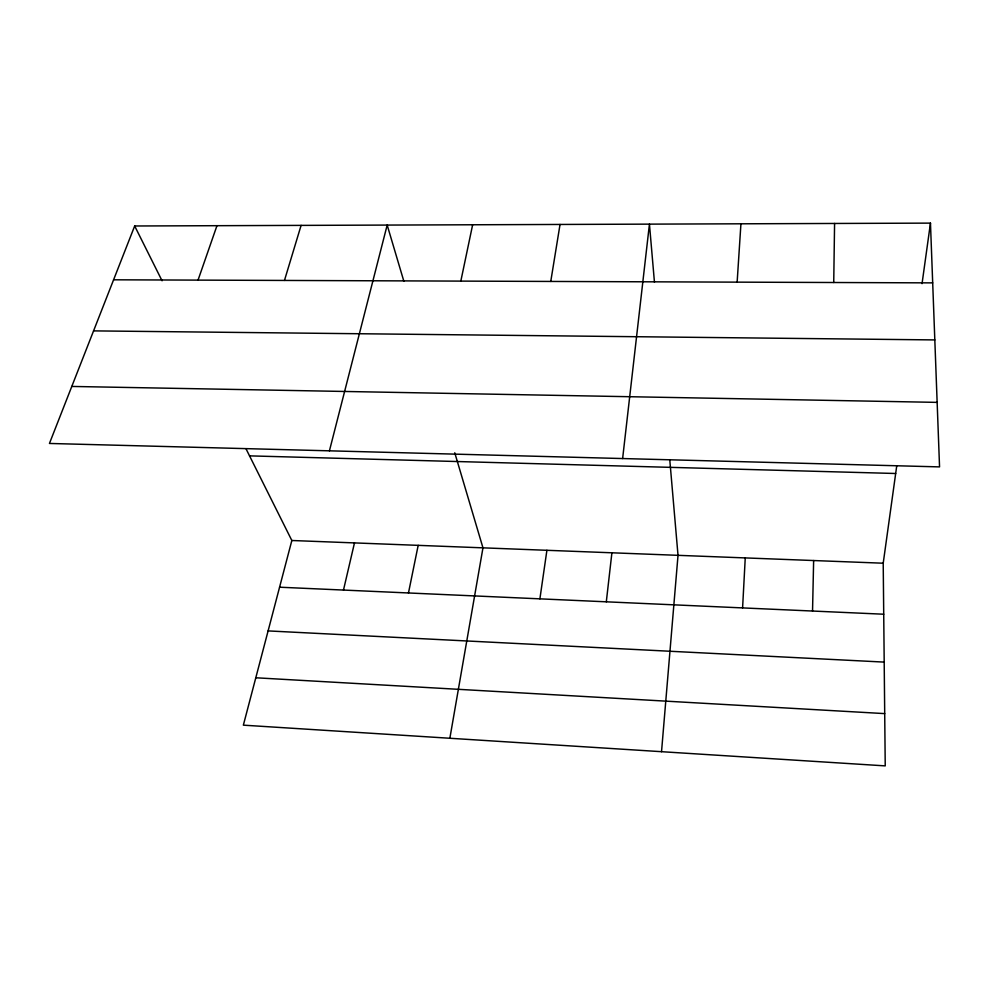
<?xml version="1.0" encoding="UTF-8"?>
<svg xmlns="http://www.w3.org/2000/svg" width="989" height="989" viewBox="0 0 989 989"><rect width="100%" height="100%" fill="white"/><g stroke="black" fill="none" stroke-linecap="round" stroke-linejoin="round"><path stroke-width="1.48" d="M833.727 282.508L834.58 223.465M812.538 611.041L813.638 560.54M742.591 607.914L745.249 557.907M737.139 282.137L740.934 223.798M661.53 751.689L678.021 555.336L669.763 459.662M606.306 601.819L611.907 552.789M622.625 458.55L649.439 224.132L654.446 282.137M246.174 449.117L291.842 540.501L243.356 725.16L885.229 765.882L883.214 563.211L896.739 465.844M922.045 283.658L930.464 223.118L134.677 225.987L49.45 443.455L939.55 466.895L930.464 223.118M539.895 598.852L546.905 550.292M550.762 281.445L560.034 224.454M449.859 738.264L482.966 547.844L454.755 452.777M408.469 592.98L418.186 545.347M460.825 281.111L472.643 224.763M343.48 590.074L354.482 542.899M329.424 450.836L387.181 225.072L403.846 281.21M284.461 280.443L301.101 225.381M198.035 280.122L216.962 225.69M113.587 279.8L932.689 282.879M93.572 330.882L934.815 339.919M71.801 386.439L937.139 402.375M249.549 455.867L895.675 473.496M291.842 540.501L883.214 563.211M279.578 587.206L883.721 614.218M268.106 630.908L884.203 662.098M255.792 677.774L884.71 713.613M134.677 225.987L162.06 280.777"/></g></svg>
